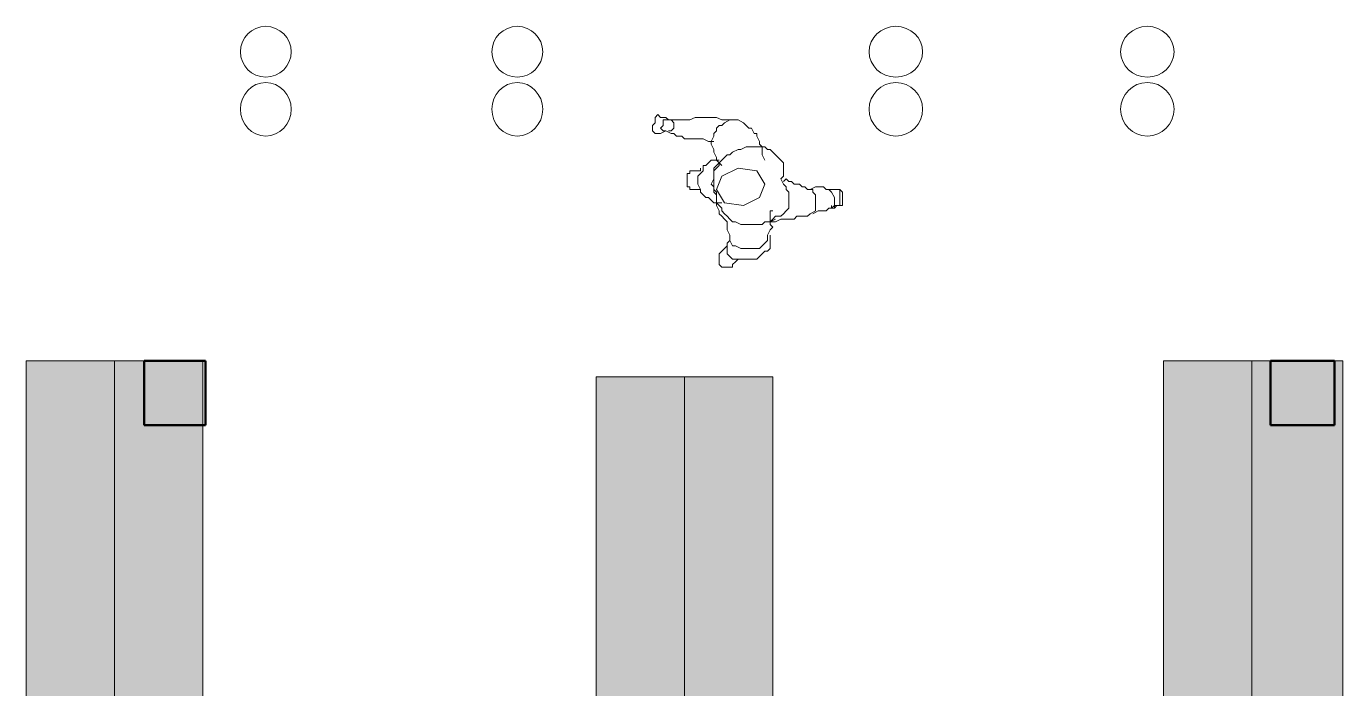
# Model space of a CAD drawing. Header units: millimetres. Extents: x 0.4 to 34.5, y 0.3 to 53.8.
# Drawn here: x 18.54 to 23.74, y 28.81 to 31.43 of the extents above; entities that cross this region are included whole.
import ezdxf

# ---------------------------------------------------------------- set-up
doc = ezdxf.new("R2010")
doc.units = ezdxf.units.MM
doc.header["$MEASUREMENT"] = 0
doc.layers.add('Layer 1', color=7, linetype='Continuous')

msp = doc.modelspace()

# ---------------------------------------------------------------- hatches: boundary and pattern name
at = {"layer": 'Layer 1', "true_color": 0xbbbbbb}
for points in [[(18.5356, 30.1053), (18.8849, 30.1053), (18.8849, 19.5957), (18.5356, 19.5957)], [(18.8849, 30.1053), (19.2341, 30.1053), (19.2341, 19.5957), (18.8849, 19.5957)], [(23.0337, 30.1053), (23.3829, 30.1053), (23.3829, 19.5957), (23.0337, 19.5957)], [(23.3829, 30.1053), (23.7428, 30.1053), (23.7428, 19.5957), (23.3829, 19.5957)], [(20.7899, 30.0418), (21.1392, 30.0418), (21.1392, 19.5957), (20.7899, 19.5957)], [(21.1392, 30.0418), (21.4884, 30.0418), (21.4884, 19.5957), (21.1392, 19.5957)]]:
    msp.add_hatch(color=9, dxfattribs=at).paths.add_polyline_path(points)

# ---------------------------------------------------------------- linework, layer by layer
at = {"layer": 'Layer 1', "lineweight": 0}
for points in [[(21.0757, 31.0155), (21.0863, 31.0155), (21.0969, 31.0261), (21.0969, 31.0473), (21.0863, 31.0579), (21.0757, 31.0579), (21.0651, 31.0684), (21.0439, 31.0684), (21.0333, 31.079), (21.0227, 31.0684), (21.0227, 31.0473), (21.0122, 31.0367), (21.0122, 31.0261), (21.0122, 31.0155), (21.0227, 31.0049), (21.0439, 31.0049), (21.0651, 31.0155)], [(21.3297, 31.0579), (21.3085, 31.0579), (21.2979, 31.0579), (21.2873, 31.0579), (21.2662, 31.0684), (21.2556, 31.0684), (21.2344, 31.0684), (21.2239, 31.0684), (21.2027, 31.0684), (21.1815, 31.0684), (21.1603, 31.0579), (21.1497, 31.0579), (21.1286, 31.0579), (21.1074, 31.0579), (21.0969, 31.0579), (21.0757, 31.0579), (21.0545, 31.0579), (21.0545, 31.0367), (21.0439, 31.0261), (21.0545, 31.0155), (21.0651, 31.0155), (21.0863, 31.0049), (21.0969, 31.0049), (21.1074, 30.9944), (21.1286, 30.9944), (21.1392, 30.9838), (21.1497, 30.9838), (21.1709, 30.9838), (21.1815, 30.9838), (21.2027, 30.9838), (21.2133, 30.9838), (21.2344, 30.9732), (21.2556, 30.9732)], [(21.2768, 30.8885), (21.2873, 30.8991), (21.2979, 30.9097), (21.3085, 30.9203), (21.3191, 30.9203), (21.3297, 30.9309), (21.3509, 30.9414), (21.3614, 30.9414), (21.3826, 30.952), (21.4038, 30.952), (21.4143, 30.952), (21.4355, 30.952), (21.4567, 30.952), (21.4673, 30.9414), (21.4779, 30.9414), (21.4884, 30.9309), (21.499, 30.9203), (21.5096, 30.9097), (21.5202, 30.8991), (21.5308, 30.8885), (21.5308, 30.8674), (21.5308, 30.8462), (21.5308, 30.8356), (21.5202, 30.825), (21.5308, 30.8039), (21.5414, 30.7933), (21.5414, 30.7827), (21.5519, 30.7721), (21.5519, 30.7509), (21.5519, 30.7298), (21.5519, 30.7192), (21.5519, 30.7086), (21.5414, 30.698), (21.5308, 30.6874), (21.5202, 30.6769), (21.499, 30.6769), (21.4884, 30.6663), (21.4779, 30.6557), (21.4567, 30.6557), (21.4461, 30.6451), (21.4249, 30.6451), (21.4038, 30.6451), (21.3932, 30.6451), (21.372, 30.6451), (21.3614, 30.6451), (21.3403, 30.6557), (21.3297, 30.6557), (21.3191, 30.6663), (21.3085, 30.6769), (21.2979, 30.6874), (21.2873, 30.698), (21.2873, 30.7086), (21.2768, 30.7192), (21.2662, 30.7298), (21.2662, 30.7509), (21.2662, 30.7615), (21.2556, 30.7721), (21.2556, 30.7933), (21.245, 30.8039), (21.2556, 30.825), (21.2556, 30.8356), (21.2556, 30.8568), (21.2662, 30.8674), (21.2768, 30.8779), (21.2768, 30.8885)], [(21.2768, 30.8991), (21.2662, 30.8991), (21.245, 30.8991), (21.2344, 30.8885), (21.2239, 30.8779), (21.2133, 30.8779), (21.2133, 30.8568), (21.2027, 30.8462), (21.1921, 30.8356), (21.1921, 30.825), (21.1921, 30.8039), (21.2027, 30.7827), (21.2027, 30.7721), (21.2133, 30.7615), (21.2239, 30.7509), (21.2344, 30.7509), (21.245, 30.7404), (21.2556, 30.7298), (21.2662, 30.7298), (21.2873, 30.7298)], [(21.2027, 30.8674), (21.2027, 30.8568), (21.1921, 30.8568), (21.1815, 30.8568), (21.1709, 30.8568), (21.1603, 30.8568), (21.1603, 30.8462), (21.1497, 30.8462), (21.1497, 30.8356), (21.1497, 30.825), (21.1497, 30.8144), (21.1497, 30.8039), (21.1497, 30.7933), (21.1603, 30.7933), (21.1603, 30.7827), (21.1709, 30.7827), (21.1815, 30.7827), (21.1921, 30.7827), (21.2027, 30.7827)], [(21.372, 30.7192), (21.4355, 30.7509), (21.4567, 30.8039), (21.4249, 30.8568), (21.3509, 30.8674), (21.2873, 30.8356), (21.2662, 30.7827), (21.2979, 30.7298), (21.372, 30.7192)], [(21.5308, 30.8144), (21.5414, 30.825), (21.5519, 30.8144), (21.5625, 30.8144), (21.5731, 30.8039), (21.5943, 30.8039), (21.6049, 30.7933), (21.6154, 30.7933), (21.626, 30.7827), (21.6472, 30.7827), (21.6472, 30.7721), (21.6578, 30.7615), (21.6578, 30.7404), (21.6578, 30.7192), (21.6578, 30.7086), (21.6578, 30.698), (21.6366, 30.6874), (21.626, 30.6769), (21.6049, 30.6769), (21.5837, 30.6769), (21.5731, 30.6663), (21.5519, 30.6663), (21.5414, 30.6663), (21.5202, 30.6663), (21.499, 30.6557), (21.4779, 30.6557), (21.499, 30.6663)], [(21.6366, 30.7827), (21.6578, 30.7933), (21.6789, 30.7933), (21.6895, 30.7933), (21.7001, 30.7827), (21.7107, 30.7827), (21.7213, 30.7721), (21.7319, 30.7509), (21.7319, 30.7404), (21.7319, 30.7192), (21.7319, 30.7086), (21.7107, 30.7086), (21.7001, 30.698), (21.6789, 30.698), (21.6684, 30.698), (21.6472, 30.6874)], [(21.7107, 30.7827), (21.7107, 30.7827), (21.7213, 30.7827), (21.7319, 30.7827), (21.7424, 30.7827), (21.753, 30.7827), (21.7636, 30.7721), (21.7636, 30.7615), (21.7636, 30.7509), (21.7636, 30.7404), (21.7636, 30.7298), (21.7636, 30.7192), (21.753, 30.7192), (21.7424, 30.7192), (21.7319, 30.7192), (21.7213, 30.7086), (21.7213, 30.7192)], [(21.7319, 30.7827), (21.7424, 30.7827), (21.753, 30.7827), (21.753, 30.7721), (21.753, 30.7615), (21.753, 30.7509), (21.753, 30.7404), (21.753, 30.7298), (21.753, 30.7192), (21.7424, 30.7192), (21.7319, 30.7086), (21.7213, 30.7086)], [(21.4779, 30.6028), (21.4779, 30.5816), (21.4779, 30.571), (21.4779, 30.5498), (21.4673, 30.5393), (21.4567, 30.5393), (21.4461, 30.5287), (21.4355, 30.5181), (21.4249, 30.5075), (21.4038, 30.5075), (21.3826, 30.5075), (21.3614, 30.5075), (21.3403, 30.5075), (21.3297, 30.5075), (21.3191, 30.5181), (21.3085, 30.5287), (21.3085, 30.5393), (21.3085, 30.5604), (21.3085, 30.571), (21.3191, 30.5816)], [(21.3085, 30.5604), (21.2979, 30.5498), (21.2873, 30.5393), (21.2768, 30.5287), (21.2768, 30.5181), (21.2768, 30.4969), (21.2768, 30.4863), (21.2873, 30.4758), (21.3085, 30.4758), (21.3297, 30.4758), (21.3297, 30.4863), (21.3403, 30.4969), (21.3509, 30.5075)], [(18.5356, 30.1053), (18.8849, 30.1053), (18.8849, 19.5957), (18.5356, 19.5957), (18.5356, 30.1053)], [(18.8849, 30.1053), (19.2341, 30.1053), (19.2341, 19.5957), (18.8849, 19.5957), (18.8849, 30.1053)], [(23.0337, 30.1053), (23.3829, 30.1053), (23.3829, 19.5957), (23.0337, 19.5957), (23.0337, 30.1053)], [(23.3829, 30.1053), (23.7428, 30.1053), (23.7428, 19.5957), (23.3829, 19.5957), (23.3829, 30.1053)], [(20.7899, 30.0418), (21.1392, 30.0418), (21.1392, 19.5957), (20.7899, 19.5957), (20.7899, 30.0418)], [(21.1392, 30.0418), (21.4884, 30.0418), (21.4884, 19.5957), (21.1392, 19.5957), (21.1392, 30.0418)]]:
    msp.add_lwpolyline(points, dxfattribs=at)
at = {"layer": 'Layer 1', "color": 7, "lineweight": 5, "true_color": 0xffffff}
for points in [[(21.0757, 31.0155), (21.0863, 31.0155), (21.0969, 31.0261), (21.0969, 31.0473), (21.0863, 31.0579), (21.0757, 31.0579), (21.0651, 31.0684), (21.0439, 31.0684), (21.0333, 31.079), (21.0227, 31.0684), (21.0227, 31.0473), (21.0122, 31.0367), (21.0122, 31.0261), (21.0122, 31.0155), (21.0227, 31.0049), (21.0439, 31.0049), (21.0651, 31.0155)], [(21.3297, 31.0579), (21.3085, 31.0579), (21.2979, 31.0579), (21.2873, 31.0579), (21.2662, 31.0684), (21.2556, 31.0684), (21.2344, 31.0684), (21.2239, 31.0684), (21.2027, 31.0684), (21.1815, 31.0684), (21.1603, 31.0579), (21.1497, 31.0579), (21.1286, 31.0579), (21.1074, 31.0579), (21.0969, 31.0579), (21.0757, 31.0579), (21.0545, 31.0579), (21.0545, 31.0367), (21.0439, 31.0261), (21.0545, 31.0155), (21.0651, 31.0155), (21.0863, 31.0049), (21.0969, 31.0049), (21.1074, 30.9944), (21.1286, 30.9944), (21.1392, 30.9838), (21.1497, 30.9838), (21.1709, 30.9838), (21.1815, 30.9838), (21.2027, 30.9838), (21.2133, 30.9838), (21.2344, 30.9732), (21.2556, 30.9732)], [(21.2768, 30.8885), (21.2873, 30.8991), (21.2979, 30.9097), (21.3085, 30.9203), (21.3191, 30.9203), (21.3297, 30.9309), (21.3509, 30.9414), (21.3614, 30.9414), (21.3826, 30.952), (21.4038, 30.952), (21.4143, 30.952), (21.4355, 30.952), (21.4567, 30.952), (21.4673, 30.9414), (21.4779, 30.9414), (21.4884, 30.9309), (21.499, 30.9203), (21.5096, 30.9097), (21.5202, 30.8991), (21.5308, 30.8885), (21.5308, 30.8674), (21.5308, 30.8462), (21.5308, 30.8356), (21.5202, 30.825), (21.5308, 30.8039), (21.5414, 30.7933), (21.5414, 30.7827), (21.5519, 30.7721), (21.5519, 30.7509), (21.5519, 30.7298), (21.5519, 30.7192), (21.5519, 30.7086), (21.5414, 30.698), (21.5308, 30.6874), (21.5202, 30.6769), (21.499, 30.6769), (21.4884, 30.6663), (21.4779, 30.6557), (21.4567, 30.6557), (21.4461, 30.6451), (21.4249, 30.6451), (21.4038, 30.6451), (21.3932, 30.6451), (21.372, 30.6451), (21.3614, 30.6451), (21.3403, 30.6557), (21.3297, 30.6557), (21.3191, 30.6663), (21.3085, 30.6769), (21.2979, 30.6874), (21.2873, 30.698), (21.2873, 30.7086), (21.2768, 30.7192), (21.2662, 30.7298), (21.2662, 30.7509), (21.2662, 30.7615), (21.2556, 30.7721), (21.2556, 30.7933), (21.245, 30.8039), (21.2556, 30.825), (21.2556, 30.8356), (21.2556, 30.8568), (21.2662, 30.8674), (21.2768, 30.8779), (21.2768, 30.8885)], [(21.2768, 30.8991), (21.2662, 30.8991), (21.245, 30.8991), (21.2344, 30.8885), (21.2239, 30.8779), (21.2133, 30.8779), (21.2133, 30.8568), (21.2027, 30.8462), (21.1921, 30.8356), (21.1921, 30.825), (21.1921, 30.8039), (21.2027, 30.7827), (21.2027, 30.7721), (21.2133, 30.7615), (21.2239, 30.7509), (21.2344, 30.7509), (21.245, 30.7404), (21.2556, 30.7298), (21.2662, 30.7298), (21.2873, 30.7298)], [(21.2027, 30.8674), (21.2027, 30.8568), (21.1921, 30.8568), (21.1815, 30.8568), (21.1709, 30.8568), (21.1603, 30.8568), (21.1603, 30.8462), (21.1497, 30.8462), (21.1497, 30.8356), (21.1497, 30.825), (21.1497, 30.8144), (21.1497, 30.8039), (21.1497, 30.7933), (21.1603, 30.7933), (21.1603, 30.7827), (21.1709, 30.7827), (21.1815, 30.7827), (21.1921, 30.7827), (21.2027, 30.7827)], [(21.372, 30.7192), (21.4355, 30.7509), (21.4567, 30.8039), (21.4249, 30.8568), (21.3509, 30.8674), (21.2873, 30.8356), (21.2662, 30.7827), (21.2979, 30.7298), (21.372, 30.7192)], [(21.5308, 30.8144), (21.5414, 30.825), (21.5519, 30.8144), (21.5625, 30.8144), (21.5731, 30.8039), (21.5943, 30.8039), (21.6049, 30.7933), (21.6154, 30.7933), (21.626, 30.7827), (21.6472, 30.7827), (21.6472, 30.7721), (21.6578, 30.7615), (21.6578, 30.7404), (21.6578, 30.7192), (21.6578, 30.7086), (21.6578, 30.698), (21.6366, 30.6874), (21.626, 30.6769), (21.6049, 30.6769), (21.5837, 30.6769), (21.5731, 30.6663), (21.5519, 30.6663), (21.5414, 30.6663), (21.5202, 30.6663), (21.499, 30.6557), (21.4779, 30.6557), (21.499, 30.6663)], [(21.6366, 30.7827), (21.6578, 30.7933), (21.6789, 30.7933), (21.6895, 30.7933), (21.7001, 30.7827), (21.7107, 30.7827), (21.7213, 30.7721), (21.7319, 30.7509), (21.7319, 30.7404), (21.7319, 30.7192), (21.7319, 30.7086), (21.7107, 30.7086), (21.7001, 30.698), (21.6789, 30.698), (21.6684, 30.698), (21.6472, 30.6874)], [(21.7107, 30.7827), (21.7107, 30.7827), (21.7213, 30.7827), (21.7319, 30.7827), (21.7424, 30.7827), (21.753, 30.7827), (21.7636, 30.7721), (21.7636, 30.7615), (21.7636, 30.7509), (21.7636, 30.7404), (21.7636, 30.7298), (21.7636, 30.7192), (21.753, 30.7192), (21.7424, 30.7192), (21.7319, 30.7192), (21.7213, 30.7086), (21.7213, 30.7192)], [(21.7319, 30.7827), (21.7424, 30.7827), (21.753, 30.7827), (21.753, 30.7721), (21.753, 30.7615), (21.753, 30.7509), (21.753, 30.7404), (21.753, 30.7298), (21.753, 30.7192), (21.7424, 30.7192), (21.7319, 30.7086), (21.7213, 30.7086)], [(21.4779, 30.6028), (21.4779, 30.5816), (21.4779, 30.571), (21.4779, 30.5498), (21.4673, 30.5393), (21.4567, 30.5393), (21.4461, 30.5287), (21.4355, 30.5181), (21.4249, 30.5075), (21.4038, 30.5075), (21.3826, 30.5075), (21.3614, 30.5075), (21.3403, 30.5075), (21.3297, 30.5075), (21.3191, 30.5181), (21.3085, 30.5287), (21.3085, 30.5393), (21.3085, 30.5604), (21.3085, 30.571), (21.3191, 30.5816)], [(21.3085, 30.5604), (21.2979, 30.5498), (21.2873, 30.5393), (21.2768, 30.5287), (21.2768, 30.5181), (21.2768, 30.4969), (21.2768, 30.4863), (21.2873, 30.4758), (21.3085, 30.4758), (21.3297, 30.4758), (21.3297, 30.4863), (21.3403, 30.4969), (21.3509, 30.5075)], [(23.7428, 30.1053), (23.7428, 28.2849)]]:
    msp.add_lwpolyline(points, dxfattribs=at)
at = {"layer": 'Layer 1', "color": 96, "lineweight": 5, "true_color": 0x008000}
for points in [[(18.5356, 30.1053), (18.8849, 30.1053), (18.8849, 19.5957), (18.5356, 19.5957), (18.5356, 30.1053)], [(18.8849, 30.1053), (19.2341, 30.1053), (19.2341, 19.5957), (18.8849, 19.5957), (18.8849, 30.1053)], [(23.0337, 30.1053), (23.3829, 30.1053), (23.3829, 19.5957), (23.0337, 19.5957), (23.0337, 30.1053)], [(23.3829, 30.1053), (23.7428, 30.1053), (23.7428, 19.5957), (23.3829, 19.5957), (23.3829, 30.1053)], [(20.7899, 30.0418), (21.1392, 30.0418), (21.1392, 19.5957), (20.7899, 19.5957), (20.7899, 30.0418)], [(21.1392, 30.0418), (21.4884, 30.0418), (21.4884, 19.5957), (21.1392, 19.5957), (21.1392, 30.0418)]]:
    msp.add_lwpolyline(points, dxfattribs=at)
at = {"layer": 'Layer 1', "color": 7, "lineweight": 50, "true_color": 0xffffff}
for points in [[(19.2447, 30.1053), (19.0013, 30.1053)], [(19.0013, 30.1053), (19.0013, 29.8513)], [(19.2447, 29.8513), (19.2447, 30.1053)], [(23.711, 30.1053), (23.457, 30.1053)], [(23.457, 30.1053), (23.457, 29.8513)], [(23.711, 29.8513), (23.711, 30.1053)], [(19.0013, 29.8513), (19.2447, 29.8513)], [(23.457, 29.8513), (23.711, 29.8513)]]:
    msp.add_lwpolyline(points, dxfattribs=at)
at = {"layer": 'Layer 1', "color": 252, "lineweight": 5, "true_color": 0x888888}
for points in [[(19.5834, 31.3277), (19.5834, 31.3829), (19.538, 31.4283), (19.4828, 31.4283), (19.4277, 31.4283), (19.3823, 31.3829), (19.3823, 31.3277), (19.3823, 31.2726), (19.4277, 31.2272), (19.4828, 31.2272), (19.538, 31.2272), (19.5834, 31.2726), (19.5834, 31.3277)], [(20.5782, 31.3277), (20.5782, 31.3829), (20.5328, 31.4283), (20.4777, 31.4283), (20.4225, 31.4283), (20.3771, 31.3829), (20.3771, 31.3277), (20.3771, 31.2726), (20.4225, 31.2272), (20.4777, 31.2272), (20.5328, 31.2272), (20.5782, 31.2726), (20.5782, 31.3277)], [(22.0811, 31.3277), (22.0811, 31.3829), (22.0334, 31.4283), (21.9753, 31.4283), (21.9172, 31.4283), (21.8694, 31.3829), (21.8694, 31.3277), (21.8694, 31.2726), (21.9172, 31.2272), (21.9753, 31.2272), (22.0334, 31.2272), (22.0811, 31.2726), (22.0811, 31.3277)], [(23.076, 31.3277), (23.076, 31.3829), (23.0282, 31.4283), (22.9701, 31.4283), (22.9121, 31.4283), (22.8643, 31.3829), (22.8643, 31.3277), (22.8643, 31.2726), (22.9121, 31.2272), (22.9701, 31.2272), (23.0282, 31.2272), (23.076, 31.2726), (23.076, 31.3277)], [(19.5834, 31.1002), (19.5834, 31.1583), (19.538, 31.206), (19.4828, 31.206), (19.4277, 31.206), (19.3823, 31.1583), (19.3823, 31.1002), (19.3823, 31.0421), (19.4277, 30.9944), (19.4828, 30.9944), (19.538, 30.9944), (19.5834, 31.0421), (19.5834, 31.1002)], [(20.5782, 31.1002), (20.5782, 31.1583), (20.5328, 31.206), (20.4777, 31.206), (20.4225, 31.206), (20.3771, 31.1583), (20.3771, 31.1002), (20.3771, 31.0421), (20.4225, 30.9944), (20.4777, 30.9944), (20.5328, 30.9944), (20.5782, 31.0421), (20.5782, 31.1002)], [(22.0811, 31.1002), (22.0811, 31.1583), (22.0334, 31.206), (21.9753, 31.206), (21.9172, 31.206), (21.8694, 31.1583), (21.8694, 31.1002), (21.8694, 31.0421), (21.9172, 30.9944), (21.9753, 30.9944), (22.0334, 30.9944), (22.0811, 31.0421), (22.0811, 31.1002)], [(23.076, 31.1002), (23.076, 31.1583), (23.0282, 31.206), (22.9701, 31.206), (22.9121, 31.206), (22.8643, 31.1583), (22.8643, 31.1002), (22.8643, 31.0421), (22.9121, 30.9944), (22.9701, 30.9944), (23.0282, 30.9944), (23.076, 31.0421), (23.076, 31.1002)]]:
    msp.add_open_spline(points, degree=3, knots=[0, 0, 0, 0, 1, 1, 1, 2, 2, 2, 3, 3, 3, 4, 4, 4, 4], dxfattribs=at)
at = {"layer": 'Layer 1', "lineweight": 0}
msp.add_open_spline([(21.4567, 30.8991), (21.4567, 30.8991), (21.4461, 30.9203), (21.4461, 30.9203), (21.4461, 30.9203), (21.4461, 30.9309), (21.4461, 30.9309), (21.4461, 30.9309), (21.4461, 30.952), (21.4461, 30.952), (21.4461, 30.952), (21.4355, 30.9626), (21.4355, 30.9626), (21.4355, 30.9626), (21.4355, 30.9732), (21.4355, 30.9732), (21.4355, 30.9732), (21.4249, 30.9944), (21.4249, 30.9944), (21.4249, 30.9944), (21.4249, 31.0049), (21.4249, 31.0049), (21.4249, 31.0049), (21.4143, 31.0049), (21.4143, 31.0049), (21.4143, 31.0049), (21.4038, 31.0261), (21.4038, 31.0261), (21.4038, 31.0261), (21.3932, 31.0261), (21.3932, 31.0261), (21.3932, 31.0261), (21.3826, 31.0367), (21.3826, 31.0367), (21.3826, 31.0367), (21.372, 31.0473), (21.372, 31.0473), (21.372, 31.0473), (21.3509, 31.0579), (21.3509, 31.0579), (21.3509, 31.0579), (21.3403, 31.0579), (21.3403, 31.0579), (21.3403, 31.0579), (21.3191, 31.0579), (21.3191, 31.0579), (21.3191, 31.0579), (21.2979, 31.0473), (21.2979, 31.0473), (21.2979, 31.0473), (21.2873, 31.0367), (21.2873, 31.0367), (21.2873, 31.0367), (21.2768, 31.0367), (21.2768, 31.0367), (21.2768, 31.0367), (21.2662, 31.0261), (21.2662, 31.0261), (21.2662, 31.0261), (21.2662, 31.0155), (21.2662, 31.0155), (21.2662, 31.0155), (21.2556, 31.0049), (21.2556, 31.0049), (21.2556, 31.0049), (21.2556, 30.9944), (21.2556, 30.9944), (21.2556, 30.9944), (21.245, 30.9732), (21.245, 30.9732), (21.245, 30.9732), (21.245, 30.9626), (21.245, 30.9626), (21.245, 30.9626), (21.2556, 30.9414), (21.2556, 30.9414), (21.2556, 30.9414), (21.2556, 30.9309), (21.2556, 30.9309), (21.2556, 30.9309), (21.2662, 30.9097), (21.2662, 30.9097), (21.2662, 30.9097), (21.2662, 30.8991), (21.2662, 30.8991), (21.2662, 30.8991), (21.2768, 30.8885), (21.2768, 30.8885), (21.2768, 30.8885), (21.2873, 30.8779), (21.2873, 30.8779), (21.2873, 30.8779), (21.2768, 30.8885), (21.2768, 30.8885), (21.2768, 30.8885), (21.2662, 30.8779), (21.2662, 30.8779), (21.2662, 30.8779), (21.2556, 30.8674), (21.2556, 30.8674), (21.2556, 30.8674), (21.2556, 30.8568), (21.2556, 30.8568), (21.2556, 30.8568), (21.2556, 30.8356), (21.2556, 30.8356), (21.2556, 30.8356), (21.2556, 30.825), (21.2556, 30.825), (21.2556, 30.825), (21.2556, 30.8039), (21.2556, 30.8039), (21.2556, 30.8039), (21.2556, 30.7827), (21.2556, 30.7827), (21.2556, 30.7827), (21.2662, 30.7721), (21.2662, 30.7721), (21.2662, 30.7721), (21.2662, 30.7509), (21.2662, 30.7509), (21.2662, 30.7509), (21.2662, 30.7298), (21.2662, 30.7298), (21.2662, 30.7298), (21.2662, 30.7192), (21.2662, 30.7192), (21.2662, 30.7192), (21.2768, 30.698), (21.2768, 30.698), (21.2768, 30.698), (21.2768, 30.6874), (21.2768, 30.6874), (21.2768, 30.6874), (21.2873, 30.6769), (21.2873, 30.6769), (21.2873, 30.6769), (21.2979, 30.6663), (21.2979, 30.6663), (21.2979, 30.6663), (21.3085, 30.6557), (21.3085, 30.6557), (21.3085, 30.6557), (21.3085, 30.6451), (21.3085, 30.6451), (21.3085, 30.6451), (21.3085, 30.6239), (21.3085, 30.6239), (21.3085, 30.6239), (21.3191, 30.6028), (21.3191, 30.6028), (21.3191, 30.6028), (21.3191, 30.5922), (21.3191, 30.5922), (21.3191, 30.5922), (21.3191, 30.5816), (21.3191, 30.5816), (21.3191, 30.5816), (21.3297, 30.5604), (21.3297, 30.5604), (21.3297, 30.5604), (21.3403, 30.5604), (21.3403, 30.5604), (21.3403, 30.5604), (21.3614, 30.5498), (21.3614, 30.5498), (21.3614, 30.5498), (21.372, 30.5498), (21.372, 30.5498), (21.372, 30.5498), (21.3932, 30.5498), (21.3932, 30.5498), (21.3932, 30.5498), (21.4038, 30.5498), (21.4038, 30.5498), (21.4038, 30.5498), (21.4249, 30.5498), (21.4249, 30.5498), (21.4249, 30.5498), (21.4355, 30.5498), (21.4355, 30.5498), (21.4355, 30.5498), (21.4461, 30.5604), (21.4461, 30.5604), (21.4461, 30.5604), (21.4567, 30.571), (21.4567, 30.571), (21.4567, 30.571), (21.4673, 30.5816), (21.4673, 30.5816), (21.4673, 30.5816), (21.4673, 30.5922), (21.4673, 30.5922), (21.4673, 30.5922), (21.4673, 30.6028), (21.4673, 30.6028), (21.4673, 30.6028), (21.4779, 30.6239), (21.4779, 30.6239), (21.4779, 30.6239), (21.4884, 30.6345), (21.4884, 30.6345), (21.4884, 30.6345), (21.4779, 30.6451), (21.4779, 30.6451), (21.4779, 30.6451), (21.4779, 30.6663), (21.4779, 30.6663), (21.4779, 30.6663), (21.4779, 30.6874), (21.4779, 30.6874), (21.4779, 30.6874), (21.4779, 30.698), (21.4779, 30.698), (21.4779, 30.698), (21.4884, 30.698), (21.4884, 30.698)], degree=3, knots=[0, 0, 0, 0, 1, 1, 1, 2, 2, 2, 3, 3, 3, 4, 4, 4, 5, 5, 5, 6, 6, 6, 7, 7, 7, 8, 8, 8, 9, 9, 9, 10, 10, 10, 11, 11, 11, 12, 12, 12, 13, 13, 13, 14, 14, 14, 15, 15, 15, 16, 16, 16, 17, 17, 17, 18, 18, 18, 19, 19, 19, 20, 20, 20, 21, 21, 21, 22, 22, 22, 23, 23, 23, 24, 24, 24, 25, 25, 25, 26, 26, 26, 27, 27, 27, 28, 28, 28, 29, 29, 29, 30, 30, 30, 31, 31, 31, 32, 32, 32, 33, 33, 33, 34, 34, 34, 35, 35, 35, 36, 36, 36, 37, 37, 37, 38, 38, 38, 39, 39, 39, 40, 40, 40, 41, 41, 41, 42, 42, 42, 43, 43, 43, 44, 44, 44, 45, 45, 45, 46, 46, 46, 47, 47, 47, 48, 48, 48, 49, 49, 49, 50, 50, 50, 51, 51, 51, 52, 52, 52, 53, 53, 53, 54, 54, 54, 55, 55, 55, 56, 56, 56, 57, 57, 57, 58, 58, 58, 59, 59, 59, 60, 60, 60, 61, 61, 61, 62, 62, 62, 63, 63, 63, 64, 64, 64, 65, 65, 65, 66, 66, 66, 67, 67, 67, 68, 68, 68, 69, 69, 69, 70, 70, 70, 71, 71, 71, 72, 72, 72, 72], dxfattribs=at)
at = {"layer": 'Layer 1', "color": 7, "lineweight": 5, "true_color": 0xffffff}
msp.add_open_spline([(21.4567, 30.8991), (21.4567, 30.8991), (21.4461, 30.9203), (21.4461, 30.9203), (21.4461, 30.9203), (21.4461, 30.9309), (21.4461, 30.9309), (21.4461, 30.9309), (21.4461, 30.952), (21.4461, 30.952), (21.4461, 30.952), (21.4355, 30.9626), (21.4355, 30.9626), (21.4355, 30.9626), (21.4355, 30.9732), (21.4355, 30.9732), (21.4355, 30.9732), (21.4249, 30.9944), (21.4249, 30.9944), (21.4249, 30.9944), (21.4249, 31.0049), (21.4249, 31.0049), (21.4249, 31.0049), (21.4143, 31.0049), (21.4143, 31.0049), (21.4143, 31.0049), (21.4038, 31.0261), (21.4038, 31.0261), (21.4038, 31.0261), (21.3932, 31.0261), (21.3932, 31.0261), (21.3932, 31.0261), (21.3826, 31.0367), (21.3826, 31.0367), (21.3826, 31.0367), (21.372, 31.0473), (21.372, 31.0473), (21.372, 31.0473), (21.3509, 31.0579), (21.3509, 31.0579), (21.3509, 31.0579), (21.3403, 31.0579), (21.3403, 31.0579), (21.3403, 31.0579), (21.3191, 31.0579), (21.3191, 31.0579), (21.3191, 31.0579), (21.2979, 31.0473), (21.2979, 31.0473), (21.2979, 31.0473), (21.2873, 31.0367), (21.2873, 31.0367), (21.2873, 31.0367), (21.2768, 31.0367), (21.2768, 31.0367), (21.2768, 31.0367), (21.2662, 31.0261), (21.2662, 31.0261), (21.2662, 31.0261), (21.2662, 31.0155), (21.2662, 31.0155), (21.2662, 31.0155), (21.2556, 31.0049), (21.2556, 31.0049), (21.2556, 31.0049), (21.2556, 30.9944), (21.2556, 30.9944), (21.2556, 30.9944), (21.245, 30.9732), (21.245, 30.9732), (21.245, 30.9732), (21.245, 30.9626), (21.245, 30.9626), (21.245, 30.9626), (21.2556, 30.9414), (21.2556, 30.9414), (21.2556, 30.9414), (21.2556, 30.9309), (21.2556, 30.9309), (21.2556, 30.9309), (21.2662, 30.9097), (21.2662, 30.9097), (21.2662, 30.9097), (21.2662, 30.8991), (21.2662, 30.8991), (21.2662, 30.8991), (21.2768, 30.8885), (21.2768, 30.8885), (21.2768, 30.8885), (21.2873, 30.8779), (21.2873, 30.8779), (21.2873, 30.8779), (21.2768, 30.8885), (21.2768, 30.8885), (21.2768, 30.8885), (21.2662, 30.8779), (21.2662, 30.8779), (21.2662, 30.8779), (21.2556, 30.8674), (21.2556, 30.8674), (21.2556, 30.8674), (21.2556, 30.8568), (21.2556, 30.8568), (21.2556, 30.8568), (21.2556, 30.8356), (21.2556, 30.8356), (21.2556, 30.8356), (21.2556, 30.825), (21.2556, 30.825), (21.2556, 30.825), (21.2556, 30.8039), (21.2556, 30.8039), (21.2556, 30.8039), (21.2556, 30.7827), (21.2556, 30.7827), (21.2556, 30.7827), (21.2662, 30.7721), (21.2662, 30.7721), (21.2662, 30.7721), (21.2662, 30.7509), (21.2662, 30.7509), (21.2662, 30.7509), (21.2662, 30.7298), (21.2662, 30.7298), (21.2662, 30.7298), (21.2662, 30.7192), (21.2662, 30.7192), (21.2662, 30.7192), (21.2768, 30.698), (21.2768, 30.698), (21.2768, 30.698), (21.2768, 30.6874), (21.2768, 30.6874), (21.2768, 30.6874), (21.2873, 30.6769), (21.2873, 30.6769), (21.2873, 30.6769), (21.2979, 30.6663), (21.2979, 30.6663), (21.2979, 30.6663), (21.3085, 30.6557), (21.3085, 30.6557), (21.3085, 30.6557), (21.3085, 30.6451), (21.3085, 30.6451), (21.3085, 30.6451), (21.3085, 30.6239), (21.3085, 30.6239), (21.3085, 30.6239), (21.3191, 30.6028), (21.3191, 30.6028), (21.3191, 30.6028), (21.3191, 30.5922), (21.3191, 30.5922), (21.3191, 30.5922), (21.3191, 30.5816), (21.3191, 30.5816), (21.3191, 30.5816), (21.3297, 30.5604), (21.3297, 30.5604), (21.3297, 30.5604), (21.3403, 30.5604), (21.3403, 30.5604), (21.3403, 30.5604), (21.3614, 30.5498), (21.3614, 30.5498), (21.3614, 30.5498), (21.372, 30.5498), (21.372, 30.5498), (21.372, 30.5498), (21.3932, 30.5498), (21.3932, 30.5498), (21.3932, 30.5498), (21.4038, 30.5498), (21.4038, 30.5498), (21.4038, 30.5498), (21.4249, 30.5498), (21.4249, 30.5498), (21.4249, 30.5498), (21.4355, 30.5498), (21.4355, 30.5498), (21.4355, 30.5498), (21.4461, 30.5604), (21.4461, 30.5604), (21.4461, 30.5604), (21.4567, 30.571), (21.4567, 30.571), (21.4567, 30.571), (21.4673, 30.5816), (21.4673, 30.5816), (21.4673, 30.5816), (21.4673, 30.5922), (21.4673, 30.5922), (21.4673, 30.5922), (21.4673, 30.6028), (21.4673, 30.6028), (21.4673, 30.6028), (21.4779, 30.6239), (21.4779, 30.6239), (21.4779, 30.6239), (21.4884, 30.6345), (21.4884, 30.6345), (21.4884, 30.6345), (21.4779, 30.6451), (21.4779, 30.6451), (21.4779, 30.6451), (21.4779, 30.6663), (21.4779, 30.6663), (21.4779, 30.6663), (21.4779, 30.6874), (21.4779, 30.6874), (21.4779, 30.6874), (21.4779, 30.698), (21.4779, 30.698), (21.4779, 30.698), (21.4884, 30.698), (21.4884, 30.698)], degree=3, knots=[0, 0, 0, 0, 1, 1, 1, 2, 2, 2, 3, 3, 3, 4, 4, 4, 5, 5, 5, 6, 6, 6, 7, 7, 7, 8, 8, 8, 9, 9, 9, 10, 10, 10, 11, 11, 11, 12, 12, 12, 13, 13, 13, 14, 14, 14, 15, 15, 15, 16, 16, 16, 17, 17, 17, 18, 18, 18, 19, 19, 19, 20, 20, 20, 21, 21, 21, 22, 22, 22, 23, 23, 23, 24, 24, 24, 25, 25, 25, 26, 26, 26, 27, 27, 27, 28, 28, 28, 29, 29, 29, 30, 30, 30, 31, 31, 31, 32, 32, 32, 33, 33, 33, 34, 34, 34, 35, 35, 35, 36, 36, 36, 37, 37, 37, 38, 38, 38, 39, 39, 39, 40, 40, 40, 41, 41, 41, 42, 42, 42, 43, 43, 43, 44, 44, 44, 45, 45, 45, 46, 46, 46, 47, 47, 47, 48, 48, 48, 49, 49, 49, 50, 50, 50, 51, 51, 51, 52, 52, 52, 53, 53, 53, 54, 54, 54, 55, 55, 55, 56, 56, 56, 57, 57, 57, 58, 58, 58, 59, 59, 59, 60, 60, 60, 61, 61, 61, 62, 62, 62, 63, 63, 63, 64, 64, 64, 65, 65, 65, 66, 66, 66, 67, 67, 67, 68, 68, 68, 69, 69, 69, 70, 70, 70, 71, 71, 71, 72, 72, 72, 72], dxfattribs=at)

doc.saveas('drawing.dxf')
